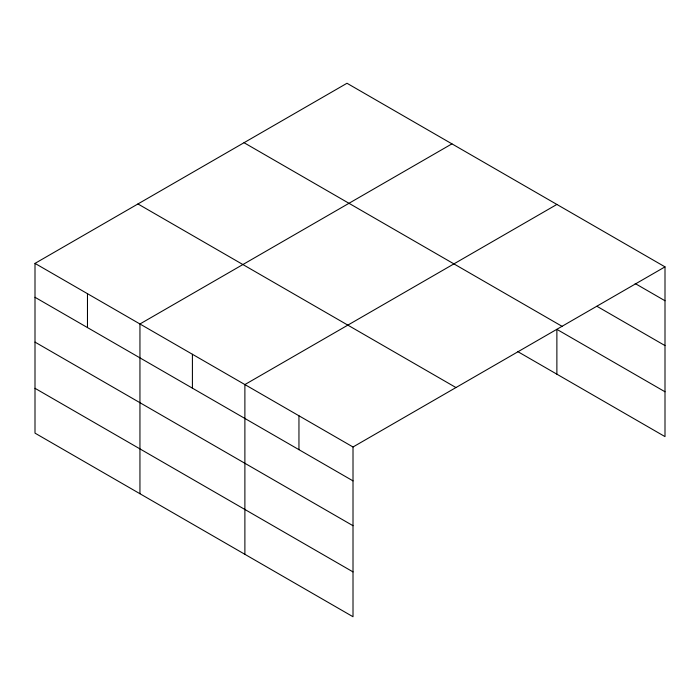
<?xml version="1.0" encoding="UTF-8"?>
<svg xmlns="http://www.w3.org/2000/svg" width="700" height="700" viewBox="0 0 700 700"><rect width="100%" height="100%" fill="white"/><g stroke="black" fill="none" stroke-linecap="round" stroke-linejoin="round"><path stroke-width="1.05" d="M35 263.392L353.01 446.994L353.01 616.735L35 433.134L35 263.392L346.99 83.265L665 266.866L665 436.608L517.519 351.461M451.929 143.859L139.947 323.977L139.947 493.719M556.876 204.444L244.886 384.571L244.886 554.312M353.01 446.994L665 266.866M635.171 283.535L665 300.755M596.96 306.303L665 345.59M244.029 142.704L562.048 326.314M665 391.773L556.876 329.35L556.876 374.185M137.952 203.954L455.971 387.555M35 297.281L353.01 480.883M35 342.108L353.01 525.709M35 388.299L353.01 571.9M298.953 415.783L298.953 449.671M192.412 354.279L192.412 388.159M87.474 293.685L87.474 327.574"/></g></svg>
